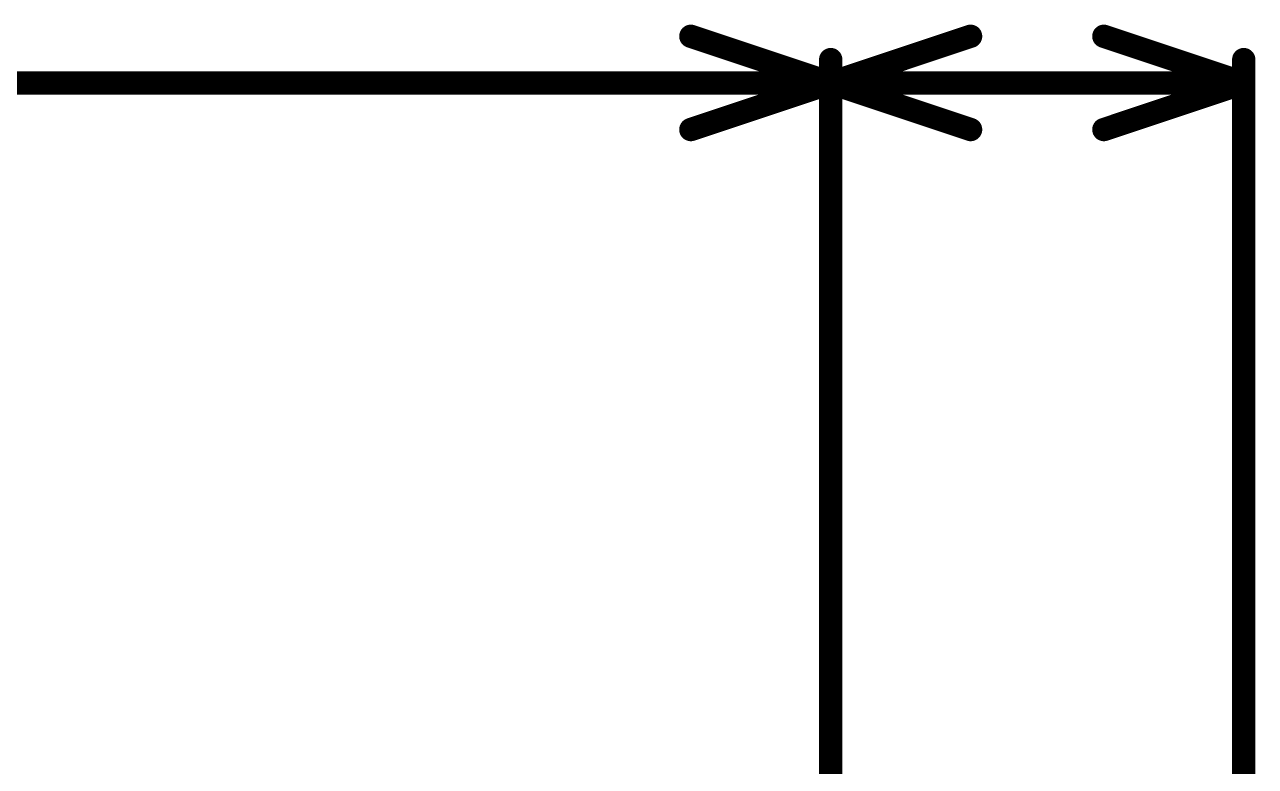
# Model space of a CAD drawing. Extents: x 75 to 173, y 40 to 188.
# Drawn here: x 141.42 to 154.83, y 177.86 to 185.94 of the extents above; entities that cross this region are included whole.
import ezdxf

# ---------------------------------------------------------------- set-up
doc = ezdxf.new("R2010")
doc.units = 0
doc.header["$MEASUREMENT"] = 0
doc.layers.add('TOPOVERLAY', color=2, linetype='CONTINUOUS')

msp = doc.modelspace()

# ---------------------------------------------------------------- linework, layer by layer
at = {"layer": 'TOPOVERLAY', "const_width": 0.254}
for points in [[(148.67886, 185.81242), (150.20286, 185.30442)], [(150.20286, 185.30442), (151.72686, 185.81242)], [(153.17885, 185.81242), (154.70285, 185.30442)], [(150.20286, 176.64282), (150.20286, 185.55842)], [(150.20286, 176.64282), (150.20286, 185.55842)], [(154.70285, 173.41823), (154.70285, 185.55842)], [(124.21989, 185.30442), (150.20286, 185.30442)], [(148.67886, 184.79642), (150.20286, 185.30442)], [(150.20286, 185.30442), (152.45285, 185.30442)], [(150.20286, 185.30442), (151.72686, 184.79642)], [(152.45285, 185.30442), (154.70285, 185.30442)], [(153.17885, 184.79642), (154.70285, 185.30442)]]:
    msp.add_lwpolyline(points, dxfattribs=at)
at = {"layer": 'TOPOVERLAY', "const_width": 0.127}
for points in [[(148.61536, 185.81242, 1), (148.74236, 185.81242, 1)], [(151.66336, 185.81242, 1), (151.79036, 185.81242, 1)], [(153.11535, 185.81242, 1), (153.24235, 185.81242, 1)], [(150.13936, 185.55842, 1), (150.26636, 185.55842, 1)], [(150.13936, 185.55842, 1), (150.26636, 185.55842, 1)], [(154.63935, 185.55842, 1), (154.76635, 185.55842, 1)], [(150.13936, 185.30442, 1), (150.26636, 185.30442, 1)], [(150.13936, 185.30442, 1), (150.26636, 185.30442, 1)], [(150.13936, 185.30442, 1), (150.26636, 185.30442, 1)], [(150.13936, 185.30442, 1), (150.26636, 185.30442, 1)], [(150.13936, 185.30442, 1), (150.26636, 185.30442, 1)], [(150.13936, 185.30442, 1), (150.26636, 185.30442, 1)], [(152.38935, 185.30442, 1), (152.51635, 185.30442, 1)], [(152.38935, 185.30442, 1), (152.51635, 185.30442, 1)], [(154.63935, 185.30442, 1), (154.76635, 185.30442, 1)], [(154.63935, 185.30442, 1), (154.76635, 185.30442, 1)], [(154.63935, 185.30442, 1), (154.76635, 185.30442, 1)], [(148.61536, 184.79642, 1), (148.74236, 184.79642, 1)], [(151.66336, 184.79642, 1), (151.79036, 184.79642, 1)], [(153.11535, 184.79642, 1), (153.24235, 184.79642, 1)]]:
    msp.add_lwpolyline(points, format="xyb", close=True, dxfattribs=at)

doc.saveas('drawing.dxf')
